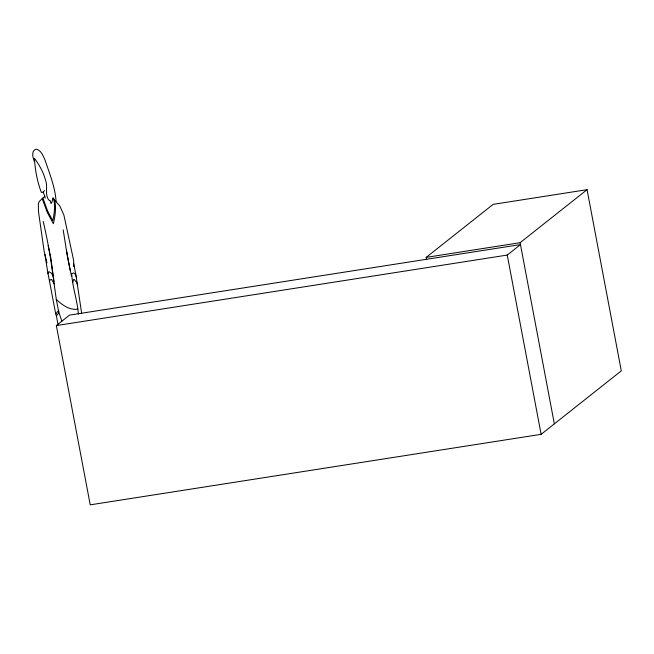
<?xml version="1.0" encoding="UTF-8"?>
<svg xmlns="http://www.w3.org/2000/svg" width="654" height="654" viewBox="0 0 654 654"><rect width="100%" height="100%" fill="white"/><g stroke="black" fill="none" stroke-linecap="round" stroke-linejoin="round"><path stroke-width="0.98" d="M78.357 314.149C77.474 300.538 72.398 287.294 71.727 273.83L73.403 272.931L74.523 273.462L75.611 274.729L76.24 276.92L81.668 313.552M72.798 282.348L73.649 279.438L74.352 279.577L76.739 282.454L77.491 284.703M49.557 281.506L48.004 273.74L48.371 272.023L49.402 271.86C54.045 273.822 53.456 279.765 54.274 283.861L51.584 279.446L49.949 279.92L49.557 281.506L55.745 314.116C56.906 319.593 62.114 304.527 55.999 313.757M34.237 161.301C33.199 158.113 31.923 154.54 33.329 151.27L34.621 149.905L36.632 149.153C41.357 150.673 43.213 156.02 45.052 160.148C49.573 173.555 55.075 186.93 56.089 201.187L55.778 201.636C51.11 194.843 53.947 198.293 51.437 203.157L50.922 203.361L50.194 200.631L49.393 200.664C44.235 195.489 48.233 186.57 45.494 180.12C43.45 172.198 39.126 164.604 34.425 158.276C35.12 169.999 37.188 181.469 41.357 192.366L43.229 192.162L44.431 190.518M43.229 192.162L44.791 196.339L39.166 201.514L38.349 204.22L38.455 211.438L44.17 251.447L46.965 262.851M56.35 325.578L69.577 315.105L520.478 244.596L507.251 255.068L56.35 325.578L90.227 504.847L541.128 434.33L621.3 370.851L587.063 189.676L493.132 204.367L426.179 257.382L426.539 259.286M426.179 257.382L520.118 242.691L587.063 189.676M77.793 309.17C69.512 310.437 61.991 304.829 56.293 299.418L54.061 283.395M55.843 201.546L59.776 205.904L63.871 214.962L73.681 260.627L73.763 266.538M58.909 312.31L61.819 321.147M54.429 199.772C56.62 207.588 55.059 215.967 53.383 223.725L47.252 212.354L42.208 198.595M53.334 198.236C55.623 205.519 54.315 213.384 52.753 220.684L47.554 210.882L42.87 198.015M58.541 310.887L56.293 299.418M71.45 276.004L67.411 256.466L63.185 229.881M44.791 196.339L45.216 198.154M48.143 245.471L50.947 258.493L53.898 281.383M43.205 221.444C47.472 239.389 50.636 257.627 53.072 275.923M73.722 263.587L76.24 276.92M66.471 250.18L70.117 270.143M520.118 242.691L554.347 423.866M507.251 255.068L541.128 434.33M56.293 315.253L58.059 324.866M48.004 273.74L44.913 254.488"/></g></svg>
